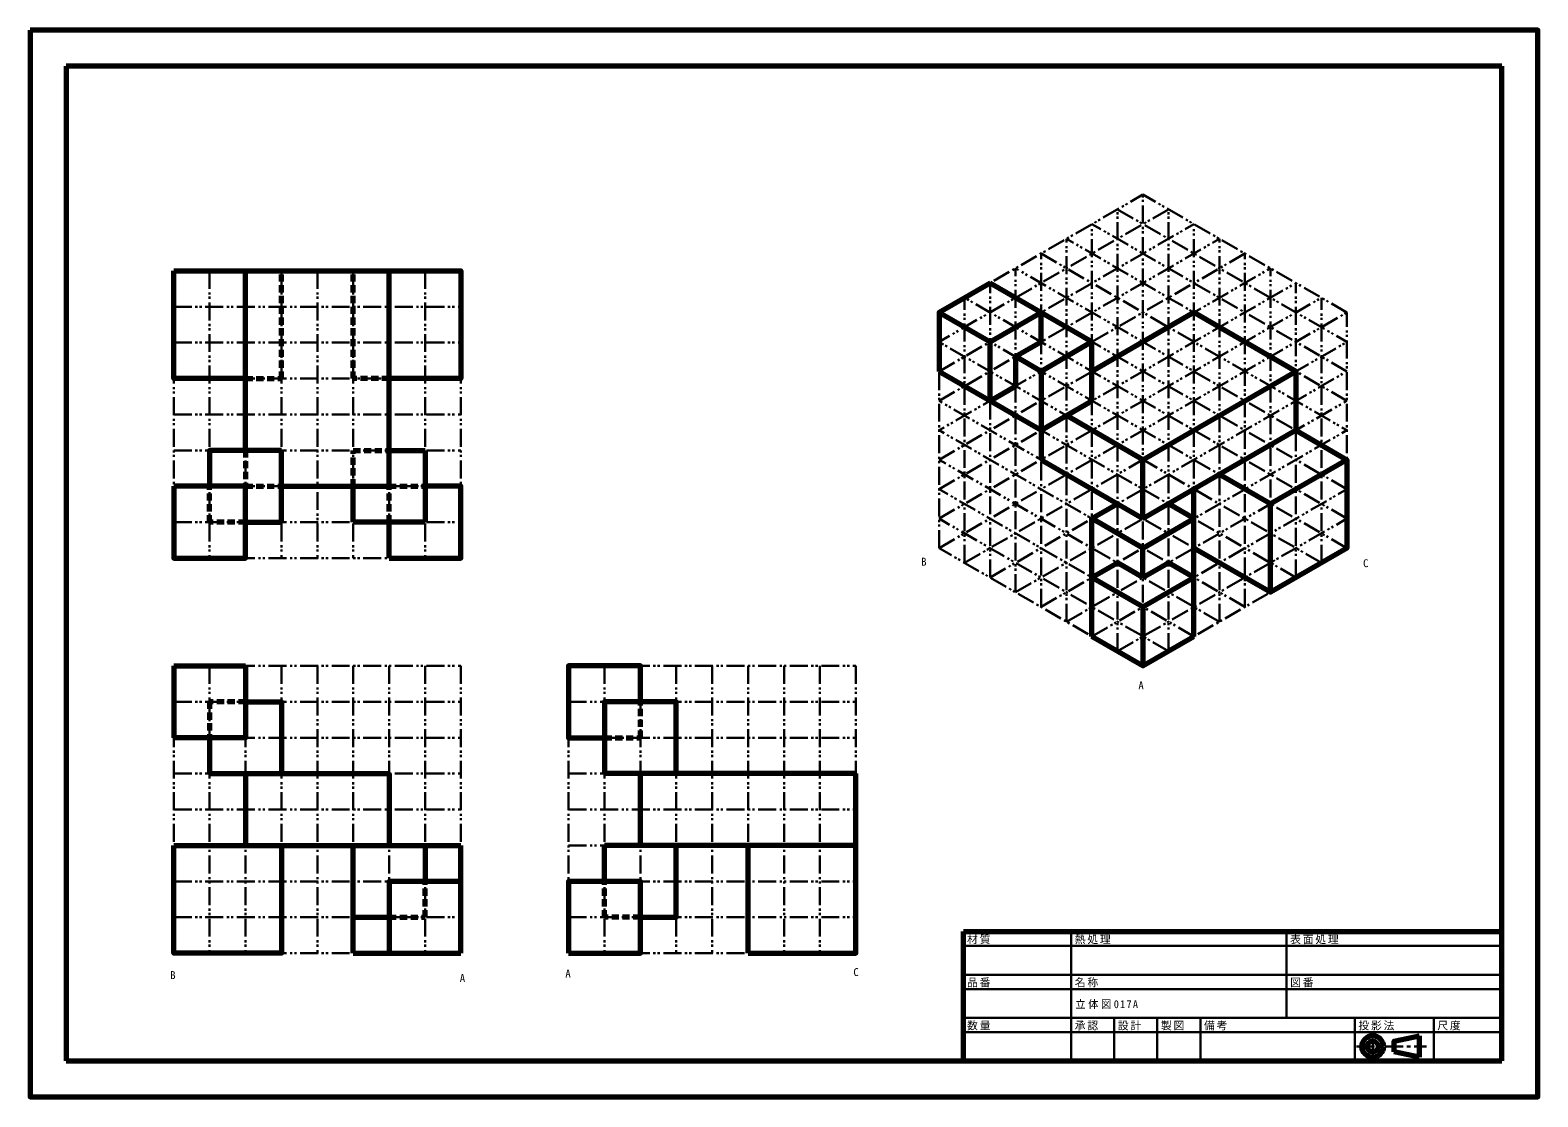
# Model space of a CAD drawing. Units: millimetres on the paper. Extents: x -210 to 210, y -148 to 148.
import ezdxf
from ezdxf.enums import TextEntityAlignment as Align

# ---------------------------------------------------------------- set-up
doc = ezdxf.new("R2010")
doc.units = ezdxf.units.MM
for name, pattern in [('CHAIN1', [8, 5, -1, 1, -1]), ('DASHED2', [3, 2, -1]), ('DOUBLE_CHAIN1', [8.8, 5, -1, 0.6, -0.6, 0.6, -1])]:
    doc.linetypes.add(name, pattern=pattern)
doc.layers.add('0-0', color=7, linetype='Continuous', lineweight=70)
doc.layers.add('1-0', color=4, linetype='DOUBLE_CHAIN1', lineweight=30)
doc.styles.add('ＭＳ ゴシック', font='')
doc.styles.get('ＭＳ ゴシック').set_extended_font_data('MS Gothic')

msp = doc.modelspace()

# ---------------------------------------------------------------- linework, layer by layer
at = {"layer": '0-0'}
for p, q in [((200, 138.5), (-200, 138.5)), ((-200, 138.5), (-200, -138.5)), ((200, -138.5), (200, 138.5)), ((-150, 31.5), (-150, 81.5)), ((85.797, 61.7), (57.392, 78.1)), ((43.189, 69.9), (43.189, 53.5)), ((71.594, 61.7), (71.594, 69.9)), ((114.203, 69.9), (85.797, 53.5)), ((142.608, 53.5), (114.203, 69.9)), ((57.392, 45.3), (57.392, 61.7)), ((64.493, 57.6), (71.594, 61.7)), ((43.189, 53.5), (71.594, 37.1)), ((71.594, 53.5), (71.594, 28.9)), ((57.392, 45.3), (64.493, 49.4)), ((71.594, 37.1), (85.797, 45.3)), ((100, 28.9), (78.696, 41.2)), ((100, 12.5), (142.608, 37.1)), ((-110, 31.5), (-100, 31.5)), ((-100, 31.5), (-100, 11.5)), ((71.594, 28.9), (100, 12.5)), ((-120, 11.5), (-120, 21.5)), ((114.203, -20.3), (114.203, 20.7)), ((114.203, 12.5), (107.101, 16.6)), ((-150, 11.5), (-140, 11.5)), ((-100, 11.5), (-120, 11.5)), ((-110, 1.5), (-110, 11.5)), ((85.797, -20.3), (85.797, 12.5)), ((100, 4.3), (114.203, 12.5)), ((100, -3.9), (100, 4.3)), ((135.507, -8), (114.203, 4.3)), ((85.797, -3.9), (92.899, 0.2)), ((100, -3.9), (92.899, 0.2)), ((100, -3.9), (107.101, 0.2)), ((114.203, -3.9), (107.101, 0.2)), ((100, -12.1), (85.797, -3.9)), ((100, -12.1), (114.203, -3.9)), ((100, -28.5), (85.797, -20.3)), ((-170, -28.5), (-170, -48.5)), ((-170, -28.5), (-150, -28.5)), ((-160, -48.5), (-160, -58.5)), ((-160, -58.5), (-110, -58.5)), ((-150, -58.5), (-150, -78.5)), ((-110, -58.5), (-110, -78.5)), ((20, -58.5), (-50, -58.5)), ((-40, -78.5), (-40, -58.5)), ((-170, -78.5), (-90, -78.5)), ((-120, -108.5), (-120, -78.5)), ((-100, -78.5), (-100, -88.5)), ((-90, -108.5), (-90, -78.5)), ((-50, -88.5), (-50, -78.5)), ((20, -78.5), (-50, -78.5)), ((-10, -108.5), (-10, -78.5)), ((-120, -98.5), (-110, -98.5)), ((50, -138.5), (50, -102.5)), ((50, -102.5), (200, -102.5)), ((-120, -108.5), (-90, -108.5)), ((177, -137.5), (177, -131.5)), ((-200, -138.5), (200, -138.5)), ((177, -137.5), (170, -136))]:
    msp.add_line(p, q, dxfattribs=at)
at = {"layer": '0-0', "linetype": 'DASHED2'}
for p, q in [((-120, 51.5), (-120, 81.5)), ((-110, 51.5), (-120, 51.5)), ((-150, 31.5), (-150, 21.5)), ((-120, 31.5), (-110, 31.5)), ((-120, 21.5), (-120, 31.5)), ((-150, 21.5), (-140, 21.5)), ((-110, 21.5), (-100, 21.5)), ((-110, 11.5), (-110, 21.5))]:
    msp.add_line(p, q, dxfattribs=at)
at = {"layer": '0-0', "color": 4, "lineweight": 30}
for p, q in [((80, -138.5), (80, -102.5)), ((140, -126.5), (140, -102.5)), ((50, -106.5), (200, -106.5)), ((50, -114.5), (200, -114.5)), ((50, -118.5), (200, -118.5)), ((50, -126.5), (200, -126.5)), ((92, -138.5), (92, -126.5)), ((104, -138.5), (104, -126.5)), ((116, -138.5), (116, -126.5)), ((159, -138.5), (159, -126.5)), ((181, -138.5), (181, -126.5)), ((50, -130.5), (200, -130.5))]:
    msp.add_line(p, q, dxfattribs=at)
at = {"layer": '0-0', "color": 4, "linetype": 'CHAIN1', "lineweight": 30}
for p, q in [((164, -138.261), (164, -130.852)), ((159.511, -134.5), (178.963, -134.5))]:
    msp.add_line(p, q, dxfattribs=at)
at = {"layer": '0-0'}
for points in [[(-210, 148.5), (-210, -148.5), (210, -148.5), (210, 148.5)], [(-170, 21.5), (-170, 1.5), (-150, 1.5), (-150, 21.5)], [(-60, -108.5), (-40, -108.5), (-40, -88.5), (-60, -88.5)]]:
    msp.add_lwpolyline(points, close=True, dxfattribs=at)
for points in [[(-170, 81.5), (-90, 81.5), (-90, 51.5), (-110, 51.5)], [(-150, 51.5), (-170, 51.5), (-170, 81.5)], [(-140, 21.5), (-110, 21.5), (-110, 81.5)], [(57.392, 78.1), (43.189, 69.9), (57.392, 61.7), (71.594, 69.9)], [(85.797, 45.3), (85.797, 61.7), (71.594, 53.5)], [(71.594, 53.5), (64.493, 57.6), (64.493, 49.4)], [(100, 12.5), (100, 28.9), (142.608, 53.5), (142.608, 37.1)], [(142.608, 37.1), (156.811, 28.9), (135.507, 16.6), (121.304, 24.8)], [(-140, 31.5), (-160, 31.5), (-160, 21.5)], [(-140, 11.5), (-140, 21.5), (-140, 31.5)], [(156.811, 28.9), (156.811, 4.3), (135.507, -8), (135.507, 16.6)], [(-110, 1.5), (-90, 1.5), (-90, 21.5), (-100, 21.5)], [(100, 4.3), (85.797, 12.5), (92.899, 16.6)], [(100, -12.1), (100, -28.5), (114.203, -20.3)], [(-150, -28.5), (-150, -48.5), (-170, -48.5)], [(-40, -38.5), (-40, -28.5), (-60, -28.5), (-60, -48.5), (-50, -48.5)], [(-150, -38.5), (-140, -38.5), (-140, -58.5)], [(-30, -58.5), (-30, -38.5), (-50, -38.5), (-50, -58.5)], [(-10, -108.5), (20, -108.5), (20, -58.5)], [(-140, -78.5), (-140, -108.5), (-170, -108.5), (-170, -78.5)], [(-40, -98.5), (-30, -98.5), (-30, -78.5)], [(-90, -88.5), (-110, -88.5), (-110, -108.5)], [(170, -136), (170, -133), (177, -131.5)]]:
    msp.add_lwpolyline(points, dxfattribs=at)
at = {"layer": '0-0', "linetype": 'DASHED2'}
for points in [[(-150, 51.5), (-140, 51.5), (-140, 81.5)], [(-150, 11.5), (-160, 11.5), (-160, 21.5)], [(-150, -38.5), (-160, -38.5), (-160, -48.5)], [(-50, -48.5), (-40, -48.5), (-40, -38.5)], [(-110, -98.5), (-100, -98.5), (-100, -88.5)], [(-40, -98.5), (-50, -98.5), (-50, -88.5)]]:
    msp.add_lwpolyline(points, dxfattribs=at)
at = {"layer": '0-0'}
for radius in [3, 1.5]:
    msp.add_circle((164, -134.5), radius, dxfattribs=at)
at = {"layer": '1-0'}
for p, q in [((43.189, 69.9), (100, 102.7)), ((156.811, 69.9), (100, 102.7)), ((100, -28.5), (100, 102.7)), ((107.101, 98.6), (43.189, 61.7)), ((92.899, 98.6), (156.811, 61.7)), ((92.899, -24.4), (92.899, 98.6)), ((107.101, -24.4), (107.101, 98.6)), ((43.189, 53.5), (114.203, 94.5)), ((156.811, 53.5), (85.797, 94.5)), ((85.797, -20.3), (85.797, 94.5)), ((114.203, -20.3), (114.203, 94.5)), ((43.189, 45.3), (121.304, 90.4)), ((156.811, 45.3), (78.696, 90.4)), ((78.696, -16.2), (78.696, 90.4)), ((121.304, -16.2), (121.304, 90.4)), ((128.406, 86.3), (43.189, 37.1)), ((71.594, 86.3), (156.811, 37.1)), ((71.594, -12.1), (71.594, 86.3)), ((128.406, -12.1), (128.406, 86.3)), ((-170, 81.5), (-170, 1.5)), ((-160, 81.5), (-160, 1.5)), ((-150, 81.5), (-150, 1.5)), ((-140, 81.5), (-140, 1.5)), ((-130, 81.5), (-130, 1.5)), ((-120, 81.5), (-120, 1.5)), ((-110, 81.5), (-110, 1.5)), ((-100, 81.5), (-100, 1.5)), ((43.189, 28.9), (135.507, 82.2)), ((156.811, 28.9), (64.493, 82.2)), ((64.493, -8), (64.493, 82.2)), ((135.507, -8), (135.507, 82.2)), ((43.189, 20.7), (142.608, 78.1)), ((156.811, 20.7), (57.392, 78.1)), ((57.392, -3.9), (57.392, 78.1)), ((142.608, -3.9), (142.608, 78.1)), ((-170, 71.5), (-90, 71.5)), ((43.189, 12.5), (149.71, 74)), ((156.811, 12.5), (50.29, 74)), ((50.29, 0.2), (50.29, 74)), ((149.71, 0.2), (149.71, 74)), ((43.189, 4.3), (156.811, 69.9)), ((156.811, 4.3), (43.189, 69.9)), ((43.189, 4.3), (43.189, 69.9)), ((156.811, 4.3), (156.811, 69.9)), ((-170, 61.5), (-90, 61.5)), ((149.71, 0.2), (43.189, 61.7)), ((50.29, 0.2), (156.811, 61.7)), ((-170, 51.5), (-90, 51.5)), ((142.608, -3.9), (43.189, 53.5)), ((57.392, -3.9), (156.811, 53.5)), ((135.507, -8), (43.189, 45.3)), ((64.493, -8), (156.811, 45.3)), ((-170, 41.5), (-90, 41.5)), ((128.406, -12.1), (43.189, 37.1)), ((71.594, -12.1), (156.811, 37.1)), ((-170, 31.5), (-90, 31.5)), ((121.304, -16.2), (43.189, 28.9)), ((78.696, -16.2), (156.811, 28.9)), ((-170, 21.5), (-90, 21.5)), ((114.203, -20.3), (43.189, 20.7)), ((85.797, -20.3), (156.811, 20.7)), ((-170, 11.5), (-90, 11.5)), ((107.101, -24.4), (43.189, 12.5)), ((92.899, -24.4), (156.811, 12.5)), ((100, -28.5), (43.189, 4.3)), ((100, -28.5), (156.811, 4.3)), ((-170, 1.5), (-90, 1.5)), ((-170, -28.5), (-170, -108.5)), ((-160, -28.5), (-160, -108.5)), ((-150, -28.5), (-150, -108.5)), ((-140, -28.5), (-140, -108.5)), ((-130, -28.5), (-130, -108.5)), ((-120, -28.5), (-120, -108.5)), ((-110, -28.5), (-110, -108.5)), ((-100, -28.5), (-100, -108.5)), ((-60, -28.5), (-60, -108.5)), ((-50, -28.5), (-50, -108.5)), ((-40, -28.5), (-40, -108.5)), ((-30, -28.5), (-30, -108.5)), ((-20, -28.5), (-20, -108.5)), ((-10, -28.5), (-10, -108.5)), ((0, -28.5), (0, -108.5)), ((10, -28.5), (10, -108.5)), ((-170, -38.5), (-90, -38.5)), ((-60, -38.5), (20, -38.5)), ((-170, -48.5), (-90, -48.5)), ((-60, -48.5), (20, -48.5)), ((-170, -58.5), (-90, -58.5)), ((-60, -58.5), (20, -58.5)), ((-170, -68.5), (-90, -68.5)), ((-60, -68.5), (20, -68.5)), ((-170, -78.5), (-90, -78.5)), ((-60, -78.5), (20, -78.5)), ((-170, -88.5), (-90, -88.5)), ((-60, -88.5), (20, -88.5)), ((-170, -98.5), (-90, -98.5)), ((-60, -98.5), (20, -98.5)), ((-170, -108.5), (-90, -108.5)), ((-60, -108.5), (20, -108.5))]:
    msp.add_line(p, q, dxfattribs=at)
for points in [[(-170, 81.5), (-90, 81.5), (-90, 1.5)], [(-170, -28.5), (-90, -28.5), (-90, -108.5)], [(-60, -28.5), (20, -28.5), (20, -108.5)]]:
    msp.add_lwpolyline(points, dxfattribs=at)

# ---------------------------------------------------------------- texts
at = {"layer": '0-0', "char_height": 2.199, "attachment_point": 7, "style": 'ＭＳ ゴシック'}
for s, insert in [('\\T1.17;材質', (51, -106)), ('\\T1.17;熱処理', (81, -106)), ('\\T1.17;表面処理', (141, -106)), ('\\T1.17;品番', (51, -118)), ('\\T1.17;名称', (81, -118)), ('\\T1.17;図番', (141, -118)), ('\\T1.25;\\W0.95;立体図017A', (81.178, -124.041)), ('\\T1.17;数量', (51, -130)), ('\\T1.17;承認', (81, -130)), ('\\T1.17;設計', (93, -130)), ('\\T1.17;製図', (105, -130)), ('\\T1.17;備考', (117, -130)), ('\\T1.17;投影法', (160, -130)), ('\\T1.17;尺度', (182, -130))]:
    msp.add_mtext(s, dxfattribs=dict(at, insert=insert))
at = {"layer": '1-0', "color": 7, "style": 'ＭＳ ゴシック'}
for s, p in [('B', (38.228, -1.26)), ('C', (161.313, -1.68)), ('A', (98.72, -35.707)), ('A', (-60.912, -115.943)), ('C', (19.324, -115.523)), ('B', (-170.975, -116.364)), ('A', (-90.318, -117.204))]:
    msp.add_text(s, height=2.199, dxfattribs=at).set_placement(p, align=Align.BOTTOM_LEFT)

doc.saveas('drawing.dxf')
